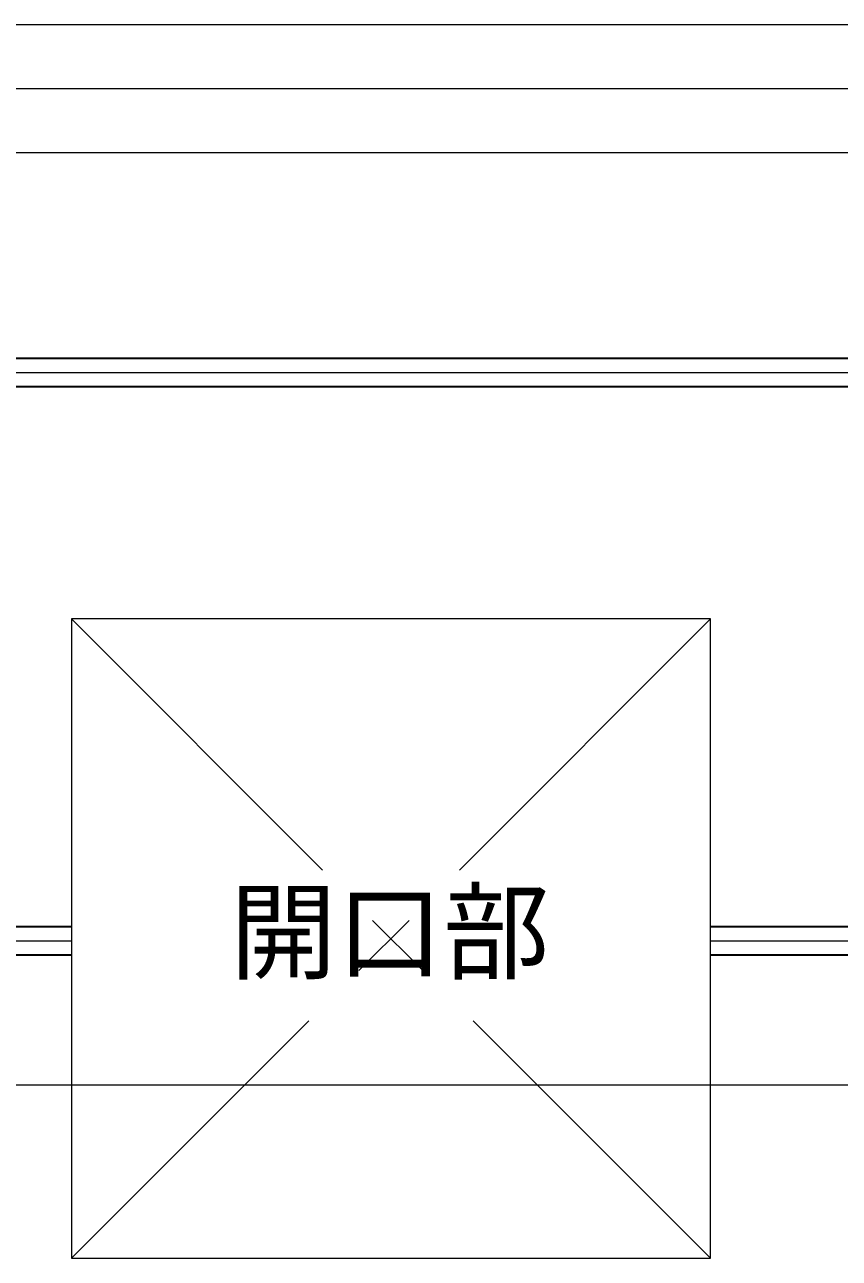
# Model space of a CAD drawing. Units: millimetres on the paper, with parts at other scales. Extents: x -195 to 195, y -140 to 138.
# Drawn here: x -37.67 to -26.2, y -54.97 to -37.6 of the extents above; entities that cross this region are included whole.
import ezdxf
from ezdxf.enums import TextEntityAlignment as Align

# ---------------------------------------------------------------- set-up
doc = ezdxf.new("R2010")
doc.units = ezdxf.units.MM
doc.linetypes.add('CHAIN1', pattern=[8, 5, -1, 1, -1])
doc.linetypes.add('CHAIN2', pattern=[12, 9, -1, 1, -1])
for name, color, linetype, lineweight in [('8-0_中心線', 4, 'CHAIN2', 9), ('8-2_横架材(スタッド)', 3, 'Continuous', 18), ('8-6_文字', 7, 'Continuous', 18), ('8-7_HバーまたはTバー', 6, 'Continuous', 35), ('8-D_パネル', 4, 'Continuous', 9)]:
    doc.layers.add(name, color=color, linetype=linetype, lineweight=lineweight)
doc.styles.add('ＭＳ ゴシック', font='')
doc.styles.get('ＭＳ ゴシック').set_extended_font_data('MS Gothic')

msp = doc.modelspace()

# ---------------------------------------------------------------- linework, layer by layer
at = {"layer": '8-0_中心線'}
msp.add_line((-67.286, -38.502), (-11.286, -38.502), dxfattribs=at)
at = {"layer": '8-2_横架材(スタッド)'}
for p, q in [((-63.076, -38.502), (-15.476, -38.502)), ((-63.076, -39.402), (-15.476, -39.402))]:
    msp.add_line(p, q, dxfattribs=at)
msp.add_lwpolyline([(-15.476, -38.502), (-15.476, -37.602), (-63.076, -37.602)], dxfattribs=at)
at = {"layer": '8-6_文字'}
msp.add_line((-136.465, -52.527), (-9.971, -52.527), dxfattribs=at)
at = {"layer": '8-7_HバーまたはTバー'}
for p, q in [((-15.476, -42.302), (-63.366, -42.302)), ((-15.476, -42.702), (-63.366, -42.702)), ((-37.016, -50.302), (-63.366, -50.302)), ((-15.476, -50.302), (-28.016, -50.302)), ((-37.016, -50.702), (-63.366, -50.702)), ((-15.476, -50.702), (-28.016, -50.702))]:
    msp.add_line(p, q, dxfattribs=at)
at = {"layer": '8-D_パネル'}
for p, q in [((-15.476, -42.502), (-63.366, -42.502)), ((-28.016, -45.968), (-37.016, -45.968)), ((-37.016, -45.968), (-37.016, -54.968)), ((-28.016, -54.968), (-28.016, -45.968)), ((-37.016, -50.502), (-63.366, -50.502)), ((-15.476, -50.502), (-28.016, -50.502)), ((-37.016, -54.968), (-28.016, -54.968))]:
    msp.add_line(p, q, dxfattribs=at)
at = {"layer": '8-D_パネル', "linetype": 'CHAIN1'}
for p, q in [((-28.016, -45.968), (-37.016, -54.968)), ((-37.016, -45.968), (-28.016, -54.968))]:
    msp.add_line(p, q, dxfattribs=at)

# ---------------------------------------------------------------- texts
at = {"layer": '8-6_文字', "style": 'ＭＳ ゴシック'}
msp.add_text('開口部', height=1.1, dxfattribs=at).set_placement((-34.782, -51.252), align=Align.BOTTOM_LEFT)

doc.saveas('drawing.dxf')
